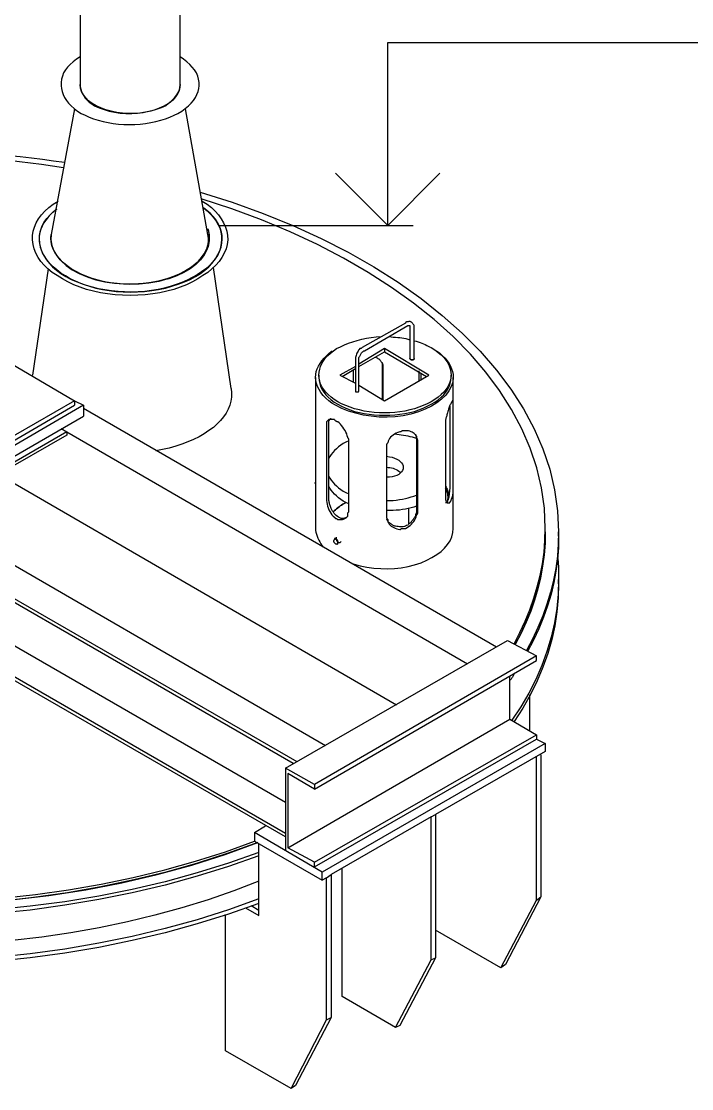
# Model space of a CAD drawing. Header units: metres. Extents: x 20 to 415, y 5 to 292.
# Drawn here: x 199.15 to 209.27, y 120.41 to 136.54 of the extents above; entities that cross this region are included whole.
import ezdxf

# ---------------------------------------------------------------- set-up
doc = ezdxf.new("R2010")
doc.units = ezdxf.units.M
for name, color, linetype in [('ВОЗДУХОВОДЫ', 7, 'Continuous'), ('ОБОЗНАЧЕНИЯ', 7, 'Continuous'), ('ОБОРУДОВАНИЕ', 8, 'Continuous')]:
    doc.layers.add(name, color=color, linetype=linetype)

msp = doc.modelspace()

# ---------------------------------------------------------------- linework, layer by layer
at = {"layer": 'ВОЗДУХОВОДЫ'}
for points in [[(200.034, 139.201), (200.034, 135.581)], [(201.543, 135.581), (201.543, 139.201)], [(200.034, 136), (199.977, 135.963), (199.926, 135.925), (199.881, 135.886), (199.842, 135.844), (199.81, 135.801), (199.784, 135.756), (199.765, 135.71), (199.753, 135.662), (199.748, 135.614), (199.749, 135.564), (199.752, 135.519), (199.761, 135.474), (199.776, 135.429), (199.797, 135.385), (199.825, 135.342), (199.858, 135.3), (199.897, 135.259), (199.942, 135.219), (199.994, 135.181), (200.051, 135.145)], [(200.051, 135.145), (200.109, 135.116), (200.171, 135.089), (200.237, 135.064), (200.307, 135.042), (200.38, 135.023), (200.455, 135.007), (200.533, 134.994), (200.611, 134.985), (200.691, 134.979), (200.772, 134.977), (200.857, 134.979), (200.94, 134.985), (201.022, 134.994), (201.101, 135.007), (201.178, 135.023), (201.252, 135.042), (201.322, 135.064), (201.389, 135.089), (201.451, 135.116), (201.509, 135.145), (201.567, 135.181), (201.62, 135.219), (201.667, 135.259), (201.708, 135.3), (201.744, 135.342), (201.773, 135.385), (201.797, 135.429), (201.814, 135.474), (201.824, 135.519), (201.828, 135.564), (201.829, 135.614), (201.822, 135.662), (201.808, 135.71), (201.788, 135.756), (201.761, 135.801), (201.727, 135.844), (201.689, 135.886), (201.645, 135.925), (201.596, 135.963), (201.543, 136)], [(200.034, 135.581), (200.036, 135.545), (200.042, 135.511), (200.053, 135.476), (200.067, 135.442), (200.087, 135.409), (200.11, 135.377), (200.138, 135.346), (200.171, 135.316), (200.209, 135.288), (200.252, 135.262)], [(200.034, 135.581), (200.036, 135.545), (200.042, 135.511), (200.053, 135.476), (200.067, 135.442), (200.087, 135.409), (200.11, 135.377), (200.138, 135.346), (200.171, 135.316), (200.209, 135.288), (200.252, 135.262)], [(201.325, 135.262), (201.256, 135.229), (201.181, 135.202), (201.102, 135.18), (201.019, 135.163), (200.933, 135.151), (200.846, 135.145), (200.758, 135.145), (200.671, 135.15), (200.586, 135.161), (200.503, 135.178), (200.421, 135.201), (200.345, 135.228), (200.276, 135.26), (200.215, 135.296), (200.162, 135.336), (200.117, 135.379), (200.082, 135.425), (200.056, 135.475), (200.039, 135.527), (200.034, 135.581)], [(200.252, 135.262), (200.32, 135.229), (200.394, 135.202), (200.472, 135.18), (200.553, 135.163), (200.638, 135.151), (200.724, 135.145), (200.812, 135.145), (200.9, 135.15), (200.987, 135.161), (201.073, 135.178), (201.156, 135.201), (201.232, 135.228), (201.3, 135.26), (201.362, 135.296), (201.415, 135.336), (201.46, 135.379), (201.495, 135.425), (201.521, 135.475), (201.537, 135.527), (201.543, 135.581)], [(200.252, 135.262), (200.32, 135.229), (200.394, 135.202), (200.472, 135.18), (200.553, 135.163), (200.638, 135.151), (200.724, 135.145), (200.812, 135.145), (200.9, 135.15), (200.987, 135.161), (201.073, 135.178), (201.156, 135.201), (201.232, 135.228), (201.3, 135.26), (201.362, 135.296), (201.415, 135.336), (201.46, 135.379), (201.495, 135.425), (201.521, 135.475), (201.537, 135.527), (201.543, 135.581)], [(201.543, 135.581), (201.54, 135.545), (201.533, 135.511), (201.521, 135.476), (201.505, 135.442), (201.484, 135.409), (201.459, 135.377), (201.431, 135.346), (201.399, 135.316), (201.363, 135.288), (201.325, 135.262)], [(199.95, 135.212), (199.598, 133.318)], [(201.962, 133.318), (201.626, 135.212)], [(201.878, 133.821), (201.95, 133.774), (202.015, 133.723), (202.072, 133.669), (202.122, 133.612), (202.165, 133.552), (202.2, 133.491), (202.228, 133.428), (202.248, 133.364), (202.259, 133.299), (202.263, 133.234), (202.254, 133.165), (202.236, 133.097), (202.209, 133.032), (202.174, 132.97), (202.132, 132.909), (202.081, 132.851), (202.024, 132.796), (201.959, 132.744), (201.888, 132.694), (201.811, 132.647), (201.728, 132.6), (201.639, 132.557), (201.545, 132.519), (201.446, 132.486), (201.344, 132.459), (201.238, 132.436), (201.129, 132.419), (201.017, 132.406), (200.903, 132.398), (200.788, 132.396), (200.673, 132.398), (200.56, 132.406), (200.448, 132.419), (200.339, 132.436), (200.233, 132.459), (200.131, 132.486), (200.032, 132.519), (199.938, 132.557), (199.849, 132.6), (199.766, 132.647), (199.684, 132.694), (199.611, 132.744), (199.546, 132.796), (199.488, 132.851), (199.439, 132.909), (199.398, 132.97), (199.365, 133.032), (199.339, 133.097), (199.322, 133.165), (199.313, 133.234), (199.313, 133.299), (199.323, 133.364), (199.342, 133.428), (199.369, 133.491), (199.406, 133.552), (199.45, 133.612), (199.502, 133.669), (199.561, 133.723), (199.627, 133.774), (199.699, 133.821)], [(201.962, 133.318), (201.968, 133.262), (201.966, 133.206), (201.956, 133.15), (201.939, 133.094), (201.914, 133.039), (201.881, 132.986), (201.841, 132.935), (201.793, 132.886), (201.739, 132.84), (201.677, 132.798), (201.604, 132.755), (201.526, 132.716), (201.445, 132.681), (201.359, 132.65), (201.27, 132.624), (201.178, 132.603), (201.084, 132.586), (200.987, 132.573), (200.888, 132.566), (200.788, 132.564), (200.688, 132.566), (200.59, 132.573), (200.493, 132.586), (200.398, 132.603), (200.306, 132.624), (200.217, 132.65), (200.132, 132.681), (200.05, 132.716), (199.973, 132.755), (199.9, 132.798), (199.838, 132.84), (199.782, 132.886), (199.732, 132.935), (199.69, 132.986), (199.655, 133.039), (199.627, 133.094), (199.608, 133.15), (199.596, 133.206), (199.593, 133.262), (199.598, 133.318)], [(199.598, 133.318), (199.593, 133.233), (199.605, 133.15), (199.635, 133.069), (199.682, 132.991), (199.745, 132.918), (199.823, 132.848), (199.915, 132.784), (200.021, 132.726), (200.139, 132.675), (200.269, 132.631), (200.407, 132.6), (200.55, 132.58), (200.695, 132.57), (200.841, 132.569), (200.985, 132.578), (201.127, 132.597), (201.264, 132.625), (201.394, 132.662), (201.515, 132.709), (201.626, 132.765)], [(201.626, 132.765), (201.698, 132.811), (201.763, 132.861), (201.819, 132.913), (201.868, 132.967), (201.907, 133.022), (201.938, 133.08), (201.959, 133.138), (201.97, 133.198), (201.971, 133.257), (201.962, 133.318)]]:
    msp.add_lwpolyline(points, dxfattribs=at)
at = {"layer": 'ОБОЗНАЧЕНИЯ'}
for points in [[(204.677, 133.452), (204.677, 136.218), (211.13, 136.218)], [(203.889, 134.24), (204.677, 133.452), (205.465, 134.24)], [(202.129, 133.452), (205.063, 133.452)]]:
    msp.add_lwpolyline(points, dxfattribs=at)
at = {"layer": 'ОБОРУДОВАНИЕ'}
for points in [[(198.106, 134.575), (198.277, 134.564), (198.448, 134.553), (198.619, 134.54), (198.789, 134.526), (198.959, 134.51), (199.129, 134.493), (199.298, 134.474), (199.466, 134.454), (199.633, 134.431), (199.799, 134.407)], [(199.783, 134.324), (199.617, 134.348), (199.451, 134.372), (199.285, 134.394), (199.118, 134.414), (198.951, 134.432), (198.783, 134.449), (198.615, 134.463), (198.447, 134.475), (198.277, 134.485), (198.106, 134.491)], [(188.217, 134.055), (203.303, 125.356)], [(203.252, 125.322), (188.217, 134.005)], [(201.844, 133.955), (202.328, 133.802), (202.795, 133.634), (203.243, 133.452), (203.671, 133.256), (204.08, 133.048), (204.468, 132.826), (204.835, 132.593), (205.18, 132.348), (205.502, 132.092), (205.8, 131.826), (206.073, 131.551), (206.319, 131.268), (206.537, 130.978), (206.726, 130.683), (206.888, 130.382), (207.02, 130.077), (207.124, 129.768), (207.198, 129.456), (207.243, 129.142), (207.258, 128.826)], [(207.057, 128.876), (207.043, 129.182), (207, 129.487), (206.928, 129.788), (206.828, 130.087), (206.701, 130.382), (206.547, 130.673), (206.366, 130.958), (206.158, 131.238), (205.925, 131.51), (205.666, 131.776), (205.378, 132.033), (205.068, 132.28), (204.735, 132.517), (204.382, 132.744), (204.009, 132.96), (203.616, 133.164), (203.204, 133.356), (202.773, 133.535), (202.326, 133.701), (201.861, 133.854)], [(199.682, 133.703), (199.634, 133.663), (199.59, 133.621), (199.55, 133.578), (199.515, 133.534), (199.485, 133.49), (199.46, 133.444), (199.44, 133.397), (199.426, 133.349), (199.417, 133.301), (199.414, 133.251)], [(201.895, 133.72), (201.952, 133.673), (202.003, 133.624), (202.048, 133.573), (202.086, 133.519), (202.117, 133.464), (202.141, 133.409), (202.158, 133.352), (202.167, 133.296), (202.169, 133.24), (202.163, 133.184), (202.153, 133.124), (202.135, 133.065), (202.109, 133.008), (202.075, 132.953), (202.033, 132.899), (201.984, 132.847), (201.929, 132.797), (201.867, 132.75), (201.8, 132.706), (201.727, 132.664), (201.65, 132.625), (201.568, 132.59), (201.484, 132.558), (201.395, 132.529), (201.304, 132.505), (201.209, 132.484), (201.112, 132.468), (201.012, 132.456), (200.91, 132.449), (200.805, 132.446), (200.705, 132.448), (200.605, 132.454), (200.506, 132.464), (200.408, 132.478), (200.313, 132.496), (200.22, 132.519), (200.13, 132.545), (200.043, 132.575), (199.961, 132.609), (199.883, 132.647), (199.81, 132.689), (199.743, 132.733), (199.681, 132.78), (199.625, 132.829), (199.575, 132.88), (199.532, 132.932), (199.496, 132.986), (199.467, 133.04), (199.445, 133.095), (199.431, 133.15), (199.42, 133.211), (199.418, 133.271), (199.425, 133.33), (199.44, 133.388), (199.462, 133.446), (199.492, 133.501), (199.53, 133.555), (199.574, 133.607), (199.625, 133.657), (199.682, 133.703)], [(202.18, 133.251), (202.177, 133.301), (202.168, 133.351), (202.153, 133.401), (202.133, 133.45), (202.106, 133.498), (202.075, 133.545), (202.038, 133.591), (201.995, 133.636), (201.947, 133.679), (201.895, 133.72)], [(201.962, 133.402), (201.982, 133.311), (201.983, 133.222), (201.964, 133.134), (201.928, 133.049), (201.874, 132.968), (201.802, 132.891), (201.715, 132.82), (201.611, 132.755), (201.492, 132.697), (201.358, 132.647), (201.219, 132.608), (201.073, 132.581), (200.924, 132.565), (200.773, 132.561), (200.623, 132.568), (200.475, 132.586), (200.331, 132.615), (200.195, 132.654), (200.067, 132.704), (199.95, 132.765)], [(201.962, 133.402), (201.966, 133.387), (201.97, 133.371), (201.973, 133.356), (201.975, 133.341), (201.976, 133.326), (201.977, 133.311), (201.978, 133.296), (201.978, 133.281), (201.978, 133.266), (201.978, 133.251)], [(199.414, 133.251), (199.418, 133.186), (199.432, 133.122), (199.453, 133.06), (199.483, 132.999), (199.521, 132.941), (199.566, 132.884), (199.618, 132.829), (199.678, 132.777), (199.744, 132.728), (199.816, 132.681), (199.899, 132.638), (199.986, 132.599), (200.078, 132.564), (200.173, 132.533), (200.271, 132.507), (200.371, 132.485), (200.474, 132.468), (200.578, 132.456), (200.683, 132.449), (200.788, 132.446), (200.899, 132.449), (201.007, 132.456), (201.114, 132.468), (201.218, 132.485), (201.321, 132.507), (201.42, 132.533), (201.515, 132.564), (201.607, 132.599), (201.694, 132.638), (201.777, 132.681), (201.85, 132.728), (201.916, 132.777), (201.975, 132.829), (202.028, 132.884), (202.073, 132.941), (202.11, 132.999), (202.14, 133.06), (202.162, 133.122), (202.175, 133.186), (202.18, 133.251)], [(201.978, 133.251), (201.97, 133.166), (201.945, 133.085), (201.905, 133.007), (201.849, 132.932), (201.78, 132.863), (201.696, 132.799), (201.6, 132.742), (201.491, 132.691), (201.372, 132.648), (201.241, 132.614), (201.108, 132.588), (200.972, 132.572), (200.833, 132.564), (200.695, 132.566), (200.558, 132.576), (200.424, 132.596), (200.295, 132.624), (200.171, 132.662), (200.056, 132.709), (199.95, 132.765)], [(203.135, 124.736), (188.619, 133.117)], [(199.548, 132.798), (199.313, 131.189)], [(202.314, 130.988), (202.046, 132.815)], [(203.135, 124.266), (189.876, 131.927)], [(204.945, 131.977), (204.292, 131.608)], [(204.325, 131.558), (204.979, 131.943)], [(205.079, 131.91), (205.079, 131.914), (205.079, 131.918), (205.079, 131.921), (205.079, 131.924), (205.079, 131.927), (205.079, 131.929), (205.079, 131.932), (205.079, 131.935), (205.079, 131.939), (205.079, 131.943), (205.074, 131.949), (205.069, 131.955), (205.064, 131.962), (205.059, 131.968), (205.054, 131.975), (205.049, 131.981), (205.044, 131.986), (205.039, 131.99), (205.034, 131.993), (205.029, 131.994), (205.024, 131.998), (205.017, 132), (205.011, 132.001), (205.003, 132.001), (204.996, 132), (204.988, 131.998), (204.981, 131.997), (204.974, 131.995), (204.968, 131.994), (204.962, 131.994), (204.962, 131.994), (204.96, 131.993), (204.958, 131.993), (204.956, 131.993), (204.954, 131.992), (204.951, 131.99), (204.949, 131.988), (204.947, 131.985), (204.946, 131.981), (204.945, 131.977)], [(204.979, 131.943), (204.996, 131.943), (205, 131.943), (205.004, 131.943), (205.007, 131.943), (205.009, 131.943), (205.01, 131.943), (205.011, 131.943), (205.012, 131.943), (205.012, 131.943), (205.012, 131.943), (205.012, 131.943), (205.012, 131.943), (205.012, 131.942), (205.012, 131.94), (205.012, 131.937), (205.012, 131.935), (205.012, 131.932), (205.012, 131.93), (205.012, 131.928), (205.012, 131.927), (205.012, 131.927), (205.012, 131.926), (205.012, 131.925), (205.012, 131.923), (205.012, 131.921), (205.012, 131.918), (205.012, 131.916), (205.012, 131.913), (205.012, 131.912), (205.012, 131.91), (205.012, 131.91)], [(204.979, 131.943), (204.979, 131.943), (204.979, 131.943)], [(205.012, 131.91), (205.012, 131.44)], [(205.012, 131.91), (205.012, 131.91), (205.012, 131.91)], [(205.079, 131.44), (205.079, 131.91)], [(203.135, 124.216), (189.96, 131.809)], [(203.638, 131.189), (203.641, 131.234), (203.65, 131.279), (203.664, 131.323), (203.684, 131.367), (203.709, 131.409), (203.739, 131.45), (203.774, 131.489), (203.814, 131.525), (203.858, 131.56), (203.906, 131.591), (203.963, 131.62), (204.023, 131.647), (204.085, 131.672), (204.149, 131.695), (204.216, 131.715), (204.285, 131.733), (204.356, 131.748), (204.428, 131.76), (204.502, 131.769), (204.577, 131.776)], [(204.694, 131.776), (204.729, 131.771), (204.762, 131.767), (204.795, 131.764), (204.828, 131.76), (204.86, 131.757), (204.891, 131.753), (204.921, 131.748), (204.952, 131.742), (204.982, 131.734), (205.012, 131.725)], [(204.292, 131.608), (204.287, 131.604), (204.283, 131.6), (204.28, 131.597), (204.277, 131.595), (204.275, 131.593), (204.272, 131.592), (204.269, 131.592), (204.266, 131.591), (204.263, 131.591), (204.258, 131.591), (204.248, 131.58), (204.238, 131.568), (204.229, 131.553), (204.22, 131.538), (204.212, 131.522), (204.205, 131.506), (204.199, 131.489), (204.195, 131.472), (204.192, 131.456), (204.191, 131.424)], [(204.627, 131.591), (204.241, 131.357)], [(204.627, 131.591), (204.627, 131.541)], [(205.297, 131.189), (204.627, 131.591)], [(205.079, 131.709), (205.109, 131.703), (205.138, 131.695), (205.165, 131.686), (205.192, 131.676), (205.218, 131.665), (205.242, 131.653), (205.266, 131.641), (205.289, 131.63), (205.31, 131.619), (205.331, 131.608)], [(205.331, 131.608), (205.388, 131.572), (205.439, 131.535), (205.485, 131.498), (205.524, 131.458), (205.557, 131.417), (205.584, 131.375), (205.605, 131.331), (205.621, 131.286), (205.63, 131.238), (205.633, 131.189)], [(198.894, 131.424), (199.95, 130.804)], [(203.588, 131.156), (203.591, 131.2), (203.599, 131.244), (203.613, 131.287), (203.633, 131.328), (203.657, 131.369), (203.685, 131.409), (203.718, 131.448), (203.755, 131.485), (203.795, 131.522), (203.839, 131.558)], [(204.191, 131.424), (204.191, 130.954)], [(204.191, 131.424), (204.191, 131.424), (204.191, 131.424)], [(204.241, 131.424), (204.241, 131.428), (204.241, 131.432), (204.241, 131.435), (204.241, 131.438), (204.241, 131.44), (204.241, 131.443), (204.241, 131.446), (204.241, 131.449), (204.241, 131.453), (204.241, 131.457), (204.246, 131.463), (204.251, 131.471), (204.256, 131.48), (204.261, 131.489), (204.266, 131.499), (204.271, 131.509), (204.277, 131.519), (204.282, 131.527), (204.287, 131.535), (204.292, 131.541), (204.296, 131.542), (204.3, 131.543), (204.303, 131.545), (204.306, 131.547), (204.308, 131.549), (204.311, 131.552), (204.314, 131.554), (204.317, 131.556), (204.321, 131.557), (204.325, 131.558)], [(204.241, 131.323), (204.627, 131.541)], [(204.241, 130.954), (204.241, 131.424)], [(204.593, 131.373), (204.588, 131.383), (204.581, 131.393), (204.574, 131.403), (204.565, 131.413), (204.556, 131.422), (204.545, 131.43), (204.533, 131.438), (204.521, 131.445), (204.507, 131.452), (204.493, 131.457)], [(204.627, 131.541), (205.264, 131.172)], [(205.012, 131.44), (205.013, 131.436), (205.014, 131.432), (205.016, 131.43), (205.019, 131.427), (205.023, 131.426), (205.027, 131.425), (205.031, 131.424), (205.036, 131.424), (205.041, 131.424), (205.046, 131.424), (205.051, 131.424), (205.056, 131.424), (205.06, 131.424), (205.065, 131.425), (205.069, 131.426), (205.073, 131.427), (205.075, 131.43), (205.078, 131.432), (205.079, 131.436), (205.079, 131.44)], [(205.079, 131.44), (205.079, 131.436), (205.078, 131.432), (205.075, 131.43), (205.073, 131.427), (205.069, 131.426), (205.065, 131.425), (205.061, 131.424), (205.056, 131.424), (205.051, 131.424), (205.046, 131.424), (205.041, 131.424), (205.036, 131.424), (205.031, 131.424), (205.027, 131.425), (205.023, 131.426), (205.019, 131.427), (205.016, 131.43), (205.014, 131.432), (205.013, 131.436), (205.012, 131.44)], [(205.415, 131.558), (205.462, 131.522), (205.505, 131.485), (205.543, 131.448), (205.576, 131.409), (205.603, 131.369), (205.626, 131.328), (205.643, 131.287), (205.656, 131.244), (205.664, 131.2), (205.666, 131.156)], [(204.191, 131.323), (203.956, 131.189)], [(203.99, 131.172), (204.191, 131.29)], [(204.158, 131.273), (204.158, 131.273), (204.158, 131.268), (204.158, 131.263), (204.158, 131.258), (204.158, 131.253), (204.158, 131.248), (204.158, 131.243), (204.158, 131.238), (204.158, 131.233), (204.158, 131.228), (204.158, 131.223)], [(204.577, 131.39), (204.581, 131.39), (204.585, 131.388), (204.588, 131.387), (204.59, 131.384), (204.591, 131.382), (204.592, 131.379), (204.593, 131.377), (204.593, 131.375), (204.593, 131.374), (204.593, 131.373), (204.593, 131.368), (204.593, 131.363), (204.593, 131.358), (204.593, 131.353), (204.593, 131.348), (204.593, 131.343), (204.593, 131.338), (204.593, 131.333), (204.593, 131.328), (204.593, 131.323)], [(204.61, 131.306), (204.61, 131.307), (204.61, 131.308), (204.61, 131.31), (204.61, 131.313), (204.61, 131.317), (204.61, 131.321), (204.61, 131.325), (204.61, 131.33), (204.61, 131.335), (204.61, 131.34), (204.61, 131.34), (204.61, 131.342), (204.61, 131.344), (204.609, 131.347), (204.608, 131.35), (204.606, 131.354), (204.604, 131.359), (204.602, 131.364), (204.598, 131.368), (204.593, 131.373)], [(204.593, 131.323), (204.593, 130.82)], [(204.61, 130.82), (204.61, 131.306)], [(205.146, 131.256), (205.146, 131.251), (205.146, 131.246), (205.146, 131.241), (205.146, 131.237), (205.146, 131.233), (205.146, 131.23), (205.146, 131.227), (205.146, 131.224), (205.146, 131.223), (205.146, 131.223)], [(203.588, 131.156), (203.588, 130.753)], [(203.889, 130.736), (203.836, 130.769), (203.787, 130.804), (203.743, 130.843), (203.703, 130.884), (203.669, 130.927), (203.641, 130.972), (203.618, 131.018), (203.601, 131.064), (203.591, 131.11), (203.588, 131.156)], [(203.638, 131.189), (203.638, 131.156)], [(205.633, 131.189), (205.63, 131.144), (205.621, 131.101), (205.605, 131.058), (205.584, 131.016), (205.557, 130.975), (205.524, 130.936), (205.485, 130.897), (205.439, 130.859), (205.388, 130.822), (205.331, 130.787), (205.274, 130.758), (205.213, 130.731), (205.148, 130.706), (205.081, 130.684), (205.01, 130.665), (204.937, 130.649), (204.862, 130.636), (204.785, 130.627), (204.707, 130.621), (204.627, 130.619), (204.551, 130.621), (204.475, 130.627), (204.399, 130.636), (204.324, 130.649), (204.25, 130.665), (204.178, 130.684), (204.109, 130.706), (204.043, 130.731), (203.981, 130.758), (203.923, 130.787), (203.87, 130.822), (203.822, 130.859), (203.78, 130.897), (203.743, 130.936), (203.711, 130.975), (203.685, 131.016), (203.665, 131.058), (203.65, 131.101), (203.641, 131.144), (203.638, 131.189)], [(203.638, 131.156), (203.641, 131.11), (203.65, 131.065), (203.665, 131.021), (203.685, 130.978), (203.711, 130.936), (203.743, 130.895), (203.78, 130.856), (203.822, 130.819), (203.87, 130.785), (203.923, 130.753), (203.981, 130.72), (204.043, 130.691), (204.109, 130.665), (204.178, 130.644), (204.25, 130.625), (204.324, 130.611), (204.399, 130.6), (204.475, 130.592), (204.551, 130.587), (204.627, 130.586), (204.707, 130.587), (204.785, 130.592), (204.862, 130.6), (204.937, 130.611), (205.01, 130.625), (205.081, 130.644), (205.148, 130.665), (205.213, 130.691), (205.274, 130.72), (205.331, 130.753), (205.388, 130.785), (205.439, 130.819), (205.485, 130.856), (205.524, 130.895), (205.557, 130.936), (205.584, 130.978), (205.605, 131.021), (205.621, 131.065), (205.63, 131.11), (205.633, 131.156)], [(203.638, 131.156), (203.641, 131.11), (203.65, 131.065), (203.665, 131.021), (203.685, 130.978), (203.711, 130.936), (203.743, 130.895), (203.78, 130.856), (203.822, 130.819), (203.87, 130.785), (203.923, 130.753), (203.981, 130.72), (204.043, 130.691), (204.109, 130.665), (204.178, 130.644), (204.25, 130.625), (204.324, 130.611), (204.399, 130.6), (204.475, 130.592), (204.551, 130.587), (204.627, 130.586), (204.707, 130.587), (204.785, 130.592), (204.862, 130.6), (204.937, 130.611), (205.01, 130.625), (205.081, 130.644), (205.148, 130.665), (205.213, 130.691), (205.274, 130.72), (205.331, 130.753), (205.388, 130.785), (205.439, 130.819), (205.485, 130.856), (205.524, 130.895), (205.557, 130.936), (205.584, 130.978), (205.605, 131.021), (205.621, 131.065), (205.63, 131.11), (205.633, 131.156)], [(205.666, 131.156), (205.659, 131.086), (205.637, 131.018), (205.601, 130.952), (205.553, 130.888), (205.492, 130.829), (205.42, 130.773), (205.337, 130.722), (205.244, 130.676), (205.141, 130.636), (205.029, 130.602), (204.912, 130.577), (204.792, 130.562), (204.67, 130.555), (204.548, 130.558), (204.428, 130.569), (204.31, 130.588), (204.196, 130.615), (204.087, 130.648), (203.984, 130.689), (203.889, 130.736)], [(203.956, 131.189), (204.191, 131.072)], [(204.158, 131.223), (204.158, 131.088)], [(204.627, 130.804), (205.297, 131.189)], [(205.146, 131.223), (205.146, 131.105)], [(205.18, 131.122), (205.18, 131.223)], [(205.633, 131.156), (205.633, 131.189)], [(205.666, 130.804), (205.666, 131.156)], [(202.314, 130.988), (202.32, 130.923), (202.318, 130.859), (202.309, 130.797), (202.292, 130.736), (202.268, 130.676), (202.236, 130.617), (202.199, 130.561), (202.154, 130.506), (202.103, 130.453), (202.046, 130.401), (201.978, 130.352), (201.905, 130.305), (201.828, 130.261), (201.746, 130.219), (201.66, 130.181), (201.57, 130.147), (201.476, 130.116), (201.379, 130.089), (201.278, 130.067), (201.174, 130.049)], [(204.191, 130.938), (204.196, 130.938), (204.199, 130.938), (204.202, 130.938), (204.205, 130.938), (204.208, 130.938), (204.21, 130.938), (204.213, 130.938), (204.216, 130.938), (204.22, 130.938), (204.225, 130.938), (204.229, 130.938), (204.233, 130.939), (204.236, 130.941), (204.238, 130.943), (204.239, 130.946), (204.24, 130.948), (204.241, 130.951), (204.241, 130.953), (204.241, 130.954), (204.241, 130.954)], [(204.191, 130.954), (204.191, 130.938)], [(204.241, 131.038), (204.627, 130.804)], [(199.95, 130.804), (197.268, 129.261)], [(199.95, 130.804), (199.95, 130.736)], [(199.95, 130.804), (200.084, 130.736)], [(205.649, 130.804), (205.649, 130.787), (205.649, 130.786), (205.648, 130.785), (205.646, 130.783), (205.643, 130.781), (205.641, 130.778), (205.638, 130.776), (205.636, 130.774), (205.634, 130.772), (205.633, 130.77), (205.633, 130.77)], [(205.666, 130.804), (205.649, 130.804)], [(205.666, 130.77), (205.666, 130.775), (205.666, 130.78), (205.666, 130.785), (205.666, 130.789), (205.666, 130.793), (205.666, 130.797), (205.666, 130.799), (205.666, 130.802), (205.666, 130.803), (205.666, 130.804)], [(205.666, 130.753), (205.666, 130.804)], [(197.268, 129.178), (199.95, 130.736)], [(200.084, 130.736), (197.268, 129.094)], [(200.084, 130.736), (200.084, 130.569)], [(206.32, 127.082), (200.084, 130.686)], [(203.588, 130.753), (203.588, 129.63)], [(205.633, 130.77), (205.628, 130.759), (205.623, 130.748), (205.617, 130.735), (205.612, 130.722), (205.607, 130.707), (205.602, 130.692), (205.597, 130.675), (205.592, 130.657), (205.587, 130.639), (205.582, 130.619), (205.577, 130.605), (205.572, 130.591), (205.568, 130.578), (205.563, 130.565), (205.559, 130.552), (205.556, 130.54), (205.553, 130.527), (205.551, 130.514), (205.549, 130.5), (205.549, 130.485), (205.549, 130.48), (205.549, 130.475), (205.549, 130.47), (205.549, 130.466), (205.549, 130.462), (205.549, 130.459), (205.549, 130.456), (205.549, 130.453), (205.549, 130.452), (205.549, 130.452)], [(205.616, 130.72), (205.616, 129.63)], [(205.666, 130.72), (205.666, 130.72), (205.666, 130.722), (205.666, 130.724), (205.666, 130.727), (205.666, 130.73), (205.666, 130.734), (205.666, 130.739), (205.666, 130.743), (205.666, 130.748), (205.666, 130.753), (205.666, 130.754), (205.666, 130.755), (205.666, 130.757), (205.666, 130.759), (205.666, 130.762), (205.666, 130.764), (205.666, 130.766), (205.666, 130.768), (205.666, 130.769), (205.666, 130.77)], [(205.666, 129.63), (205.666, 130.753)], [(205.666, 129.63), (205.666, 130.72)], [(197.268, 128.943), (200.084, 130.569)], [(203.789, 130.519), (203.784, 130.514), (203.781, 130.51), (203.777, 130.507), (203.775, 130.504), (203.772, 130.502), (203.769, 130.499), (203.767, 130.497), (203.764, 130.493), (203.76, 130.49), (203.755, 130.485), (203.755, 130.481), (203.755, 130.477), (203.755, 130.474), (203.755, 130.471), (203.755, 130.468), (203.755, 130.466), (203.755, 130.463), (203.755, 130.46), (203.755, 130.456), (203.755, 130.452), (203.755, 130.446), (203.755, 130.442), (203.755, 130.437), (203.755, 130.433), (203.755, 130.429), (203.755, 130.425), (203.755, 130.422), (203.755, 130.42), (203.755, 130.418), (203.755, 130.418)], [(203.789, 130.435), (203.789, 130.439), (203.789, 130.443), (203.789, 130.446), (203.789, 130.449), (203.789, 130.452), (203.789, 130.454), (203.789, 130.457), (203.789, 130.46), (203.789, 130.464), (203.789, 130.468), (203.789, 130.473), (203.789, 130.477), (203.789, 130.48), (203.789, 130.483), (203.789, 130.485), (203.789, 130.488), (203.789, 130.49), (203.789, 130.494), (203.789, 130.497), (203.789, 130.502), (203.793, 130.507), (203.797, 130.512), (203.8, 130.517), (203.803, 130.521), (203.806, 130.525), (203.808, 130.528), (203.811, 130.531), (203.814, 130.533), (203.818, 130.535), (203.822, 130.535)], [(203.889, 130.502), (203.889, 130.502), (203.888, 130.504), (203.886, 130.505), (203.883, 130.508), (203.881, 130.51), (203.878, 130.513), (203.876, 130.515), (203.874, 130.517), (203.873, 130.518), (203.873, 130.519), (203.868, 130.519), (203.863, 130.519), (203.858, 130.519), (203.854, 130.519), (203.85, 130.519), (203.846, 130.519), (203.843, 130.519), (203.841, 130.519), (203.84, 130.519), (203.839, 130.519), (203.834, 130.519), (203.829, 130.519), (203.824, 130.519), (203.819, 130.519), (203.814, 130.519), (203.809, 130.519), (203.804, 130.519), (203.799, 130.519), (203.794, 130.519), (203.789, 130.519)], [(204.09, 130.217), (204.09, 130.222), (204.089, 130.227), (204.087, 130.231), (204.085, 130.236), (204.082, 130.24), (204.08, 130.243), (204.077, 130.246), (204.076, 130.249), (204.074, 130.25), (204.074, 130.25), (204.067, 130.276), (204.058, 130.302), (204.046, 130.328), (204.033, 130.355), (204.017, 130.38), (204, 130.405), (203.982, 130.428), (203.963, 130.449), (203.943, 130.469), (203.923, 130.485), (203.922, 130.485), (203.921, 130.485), (203.919, 130.486), (203.916, 130.486), (203.912, 130.487), (203.908, 130.489), (203.904, 130.491), (203.899, 130.494), (203.894, 130.497), (203.889, 130.502)], [(205.549, 130.452), (205.549, 129.362)], [(199.833, 130.334), (197.687, 129.094)], [(199.749, 130.384), (199.833, 130.334)], [(199.833, 130.334), (205.884, 126.831)], [(199.833, 130.334), (199.833, 130.284)], [(203.755, 130.418), (203.755, 129.328)], [(203.789, 129.345), (203.789, 130.435)], [(204.895, 130.351), (204.891, 130.346), (204.887, 130.343), (204.884, 130.34), (204.881, 130.338), (204.878, 130.336), (204.876, 130.335), (204.873, 130.335), (204.87, 130.334), (204.866, 130.334), (204.862, 130.334), (204.832, 130.324), (204.805, 130.312), (204.781, 130.299), (204.758, 130.285), (204.738, 130.269), (204.72, 130.252), (204.705, 130.233), (204.693, 130.213), (204.684, 130.191), (204.677, 130.167), (204.673, 130.162), (204.669, 130.158), (204.666, 130.155), (204.664, 130.152), (204.663, 130.15), (204.662, 130.147), (204.661, 130.145), (204.661, 130.141), (204.66, 130.138), (204.66, 130.133)], [(205.113, 130.234), (205.082, 130.243), (205.051, 130.252), (205.018, 130.26), (204.985, 130.267), (204.952, 130.273), (204.918, 130.28), (204.883, 130.285), (204.848, 130.29), (204.813, 130.296), (204.778, 130.301)], [(205.113, 130.267), (205.102, 130.282), (205.091, 130.295), (205.078, 130.307), (205.064, 130.318), (205.048, 130.328), (205.031, 130.336), (205.012, 130.342), (204.992, 130.347), (204.969, 130.35), (204.945, 130.351), (204.94, 130.351), (204.935, 130.351), (204.93, 130.351), (204.925, 130.351), (204.92, 130.351), (204.915, 130.351), (204.91, 130.351), (204.905, 130.351), (204.9, 130.351), (204.895, 130.351)], [(205.096, 130.301), (205.096, 130.296), (205.096, 130.292), (205.097, 130.289), (205.097, 130.286), (205.098, 130.284), (205.1, 130.281), (205.102, 130.279), (205.105, 130.276), (205.108, 130.272), (205.113, 130.267), (205.113, 130.263), (205.113, 130.259), (205.113, 130.256), (205.113, 130.253), (205.113, 130.25), (205.113, 130.248), (205.113, 130.245), (205.113, 130.242), (205.113, 130.238), (205.113, 130.234)], [(199.833, 130.284), (197.721, 129.077)], [(204.09, 130.2), (204.047, 130.179), (204.006, 130.156), (203.968, 130.132), (203.934, 130.106), (203.902, 130.079), (203.873, 130.05), (203.848, 130.022), (203.825, 129.992), (203.805, 129.962), (203.789, 129.932)], [(204.09, 129.127), (204.09, 130.217)], [(204.66, 130.133), (204.66, 129.044)], [(205.13, 130.2), (205.13, 130.205), (205.13, 130.21), (205.129, 130.215), (205.129, 130.219), (205.128, 130.223), (205.126, 130.227), (205.124, 130.23), (205.121, 130.232), (205.117, 130.233), (205.113, 130.234), (205.113, 130.238), (205.113, 130.242), (205.113, 130.245), (205.113, 130.248), (205.113, 130.25), (205.113, 130.253), (205.113, 130.256), (205.113, 130.259), (205.113, 130.263), (205.113, 130.267)], [(205.113, 130.234), (205.113, 129.144)], [(205.13, 129.111), (205.13, 130.2)], [(204.66, 129.965), (204.704, 129.959), (204.745, 129.95), (204.781, 129.938), (204.814, 129.923), (204.843, 129.907), (204.867, 129.888), (204.886, 129.868), (204.9, 129.846), (204.909, 129.822), (204.912, 129.798)], [(198.794, 129.697), (204.811, 126.211)], [(203.789, 129.664), (203.805, 129.634), (203.825, 129.604), (203.848, 129.574), (203.873, 129.545), (203.902, 129.517), (203.934, 129.49), (203.968, 129.464), (204.006, 129.44), (204.047, 129.417), (204.09, 129.396)], [(204.912, 129.798), (204.909, 129.773), (204.9, 129.75), (204.886, 129.728), (204.867, 129.708), (204.843, 129.691), (204.814, 129.676), (204.781, 129.664), (204.745, 129.655), (204.704, 129.649), (204.66, 129.647)], [(204.66, 129.798), (204.686, 129.797), (204.71, 129.794), (204.735, 129.789), (204.759, 129.783), (204.782, 129.775), (204.804, 129.765), (204.825, 129.754), (204.844, 129.742), (204.862, 129.729), (204.878, 129.714)], [(203.571, 129.563), (203.588, 129.563)], [(203.588, 129.63), (203.588, 128.876)], [(204.09, 129.245), (204.047, 129.266), (204.006, 129.289), (203.968, 129.313), (203.934, 129.339), (203.902, 129.366), (203.873, 129.394), (203.848, 129.423), (203.825, 129.453), (203.805, 129.483), (203.789, 129.513)], [(205.549, 129.513), (205.558, 129.498), (205.567, 129.483), (205.574, 129.468), (205.581, 129.452), (205.586, 129.437), (205.591, 129.422), (205.595, 129.407), (205.597, 129.392), (205.599, 129.377), (205.599, 129.362)], [(205.616, 129.63), (205.616, 129.626), (205.616, 129.622), (205.616, 129.619), (205.616, 129.616), (205.616, 129.613), (205.616, 129.611), (205.616, 129.608), (205.616, 129.605), (205.616, 129.601), (205.616, 129.597), (205.616, 129.576), (205.616, 129.553), (205.615, 129.529), (205.615, 129.504), (205.614, 129.479), (205.612, 129.454), (205.61, 129.43), (205.607, 129.406), (205.604, 129.383), (205.599, 129.362), (205.599, 129.361), (205.599, 129.36), (205.599, 129.358), (205.599, 129.356), (205.599, 129.354), (205.599, 129.351), (205.599, 129.349), (205.599, 129.347), (205.599, 129.346), (205.599, 129.345)], [(205.633, 129.295), (205.638, 129.305), (205.642, 129.317), (205.647, 129.33), (205.652, 129.343), (205.656, 129.358), (205.659, 129.373), (205.662, 129.39), (205.664, 129.408), (205.666, 129.426), (205.666, 129.446), (205.666, 129.461), (205.666, 129.476), (205.666, 129.491), (205.666, 129.505), (205.666, 129.519), (205.666, 129.533), (205.666, 129.546), (205.666, 129.558), (205.666, 129.569), (205.666, 129.58), (205.666, 129.585), (205.666, 129.59), (205.666, 129.595), (205.666, 129.6), (205.666, 129.605), (205.666, 129.61), (205.666, 129.615), (205.666, 129.62), (205.666, 129.625), (205.666, 129.63)], [(205.666, 128.876), (205.666, 129.63)], [(203.755, 129.328), (203.755, 129.323), (203.755, 129.319), (203.755, 129.314), (203.755, 129.31), (203.755, 129.305), (203.755, 129.302), (203.755, 129.299), (203.755, 129.297), (203.755, 129.295), (203.755, 129.295), (203.757, 129.269), (203.761, 129.241), (203.768, 129.213), (203.777, 129.185), (203.789, 129.157), (203.802, 129.13), (203.818, 129.104), (203.835, 129.081), (203.853, 129.061), (203.873, 129.044), (203.873, 129.043), (203.874, 129.042), (203.876, 129.04), (203.878, 129.038), (203.881, 129.035), (203.883, 129.033), (203.886, 129.03), (203.888, 129.029), (203.889, 129.027), (203.889, 129.027)], [(204.057, 129.044), (204.052, 129.039), (204.047, 129.035), (204.042, 129.033), (204.037, 129.03), (204.032, 129.029), (204.027, 129.028), (204.022, 129.027), (204.017, 129.027), (204.012, 129.027), (204.007, 129.027), (204.002, 129.027), (203.997, 129.027), (203.992, 129.027), (203.988, 129.027), (203.984, 129.027), (203.98, 129.027), (203.977, 129.027), (203.975, 129.027), (203.974, 129.027), (203.973, 129.027), (203.954, 129.033), (203.935, 129.043), (203.917, 129.054), (203.901, 129.068), (203.885, 129.083), (203.871, 129.1), (203.857, 129.119), (203.844, 129.138), (203.833, 129.157), (203.822, 129.178), (203.817, 129.192), (203.812, 129.206), (203.808, 129.219), (203.803, 129.232), (203.799, 129.245), (203.796, 129.257), (203.793, 129.27), (203.791, 129.283), (203.789, 129.297), (203.789, 129.312), (203.789, 129.316), (203.789, 129.32), (203.789, 129.323), (203.789, 129.326), (203.789, 129.328), (203.789, 129.331), (203.789, 129.334), (203.789, 129.337), (203.789, 129.341), (203.789, 129.345)], [(204.66, 129.295), (204.71, 129.296), (204.759, 129.299), (204.807, 129.303), (204.853, 129.31), (204.899, 129.318), (204.944, 129.328), (204.988, 129.339), (205.03, 129.351), (205.072, 129.364), (205.113, 129.379)], [(205.582, 129.295), (205.586, 129.315), (205.588, 129.335), (205.589, 129.355), (205.587, 129.374), (205.584, 129.393), (205.58, 129.412), (205.574, 129.43), (205.567, 129.447), (205.558, 129.464), (205.549, 129.479)], [(205.549, 129.362), (205.549, 129.357), (205.549, 129.352), (205.549, 129.347), (205.549, 129.343), (205.549, 129.339), (205.549, 129.335), (205.549, 129.333), (205.549, 129.33), (205.549, 129.329), (205.549, 129.328), (205.549, 129.318), (205.551, 129.309), (205.553, 129.299), (205.556, 129.29), (205.559, 129.282), (205.563, 129.275), (205.568, 129.27), (205.572, 129.265), (205.577, 129.262), (205.599, 129.261)], [(205.599, 129.345), (205.595, 129.331), (205.591, 129.319), (205.588, 129.308), (205.585, 129.299), (205.582, 129.291), (205.58, 129.284), (205.577, 129.277), (205.574, 129.272), (205.57, 129.266), (205.566, 129.261), (205.561, 129.261), (205.557, 129.261), (205.554, 129.261), (205.552, 129.261), (205.551, 129.261), (205.55, 129.261), (205.549, 129.261), (205.549, 129.261), (205.549, 129.261), (205.549, 129.261)], [(204.04, 129.261), (204.02, 129.251), (204, 129.239), (203.98, 129.227), (203.961, 129.214), (203.942, 129.201), (203.923, 129.187), (203.905, 129.172), (203.888, 129.157), (203.871, 129.142), (203.856, 129.127)], [(203.856, 129.127), (203.871, 129.142), (203.888, 129.157), (203.905, 129.172), (203.923, 129.187), (203.942, 129.201), (203.961, 129.214), (203.98, 129.227), (204, 129.239), (204.02, 129.251), (204.04, 129.261)], [(205.113, 129.211), (205.072, 129.197), (205.03, 129.185), (204.988, 129.174), (204.944, 129.166), (204.899, 129.159), (204.853, 129.153), (204.807, 129.149), (204.759, 129.146), (204.71, 129.145), (204.66, 129.144)], [(204.996, 128.943), (204.996, 129.178)], [(205.599, 129.261), (205.616, 129.261)], [(205.616, 129.261), (205.616, 129.278), (205.62, 129.279), (205.624, 129.28), (205.627, 129.282), (205.629, 129.284), (205.631, 129.287), (205.632, 129.289), (205.632, 129.291), (205.632, 129.293), (205.633, 129.294), (205.633, 129.295)], [(203.738, 125.591), (197.687, 129.094)], [(203.889, 129.027), (203.894, 129.026), (203.899, 129.025), (203.904, 129.023), (203.908, 129.021), (203.912, 129.018), (203.916, 129.016), (203.919, 129.014), (203.921, 129.012), (203.922, 129.01), (203.923, 129.01), (203.928, 129.01), (203.933, 129.01), (203.937, 129.01), (203.942, 129.01), (203.946, 129.01), (203.95, 129.01), (203.952, 129.01), (203.955, 129.01), (203.956, 129.01), (203.956, 129.01), (203.966, 129.01), (203.975, 129.01), (203.983, 129.01), (203.99, 129.011), (203.996, 129.012), (204.002, 129.014), (204.008, 129.016), (204.013, 129.019), (204.018, 129.022), (204.023, 129.027)], [(204.023, 129.027), (204.028, 129.027), (204.033, 129.029), (204.039, 129.031), (204.044, 129.034), (204.049, 129.037), (204.054, 129.041), (204.059, 129.046), (204.064, 129.05), (204.069, 129.055), (204.074, 129.06), (204.074, 129.065), (204.074, 129.07), (204.074, 129.075), (204.074, 129.079), (204.074, 129.083), (204.074, 129.087), (204.074, 129.09), (204.074, 129.092), (204.074, 129.093), (204.074, 129.094), (204.074, 129.099), (204.076, 129.104), (204.077, 129.109), (204.08, 129.113), (204.082, 129.117), (204.085, 129.12), (204.087, 129.123), (204.089, 129.125), (204.09, 129.127), (204.09, 129.127)], [(205.113, 129.144), (205.113, 129.14), (205.113, 129.136), (205.113, 129.133), (205.113, 129.13), (205.113, 129.127), (205.113, 129.125), (205.113, 129.122), (205.113, 129.119), (205.113, 129.115), (205.113, 129.111), (205.108, 129.106), (205.105, 129.1), (205.102, 129.095), (205.1, 129.09), (205.098, 129.085), (205.097, 129.08), (205.097, 129.075), (205.096, 129.07), (205.096, 129.065), (205.096, 129.06), (205.091, 129.055), (205.086, 129.049), (205.081, 129.042), (205.076, 129.034), (205.071, 129.027), (205.066, 129.019), (205.061, 129.012), (205.056, 129.005), (205.051, 128.999), (205.046, 128.993), (205.04, 128.984), (205.034, 128.975), (205.027, 128.967), (205.02, 128.96), (205.012, 128.953), (205.005, 128.947), (204.998, 128.942), (204.991, 128.936), (204.984, 128.931), (204.979, 128.926), (204.963, 128.917), (204.947, 128.91), (204.93, 128.905), (204.912, 128.901), (204.893, 128.899), (204.874, 128.899), (204.854, 128.899), (204.835, 128.902), (204.815, 128.905), (204.794, 128.909), (204.789, 128.91), (204.783, 128.911), (204.776, 128.914), (204.769, 128.916), (204.761, 128.92), (204.753, 128.924), (204.746, 128.928), (204.739, 128.933), (204.733, 128.938), (204.727, 128.943), (204.718, 128.948), (204.709, 128.953), (204.702, 128.958), (204.695, 128.963), (204.69, 128.968), (204.685, 128.973), (204.682, 128.978), (204.679, 128.983), (204.678, 128.988), (204.677, 128.993), (204.673, 128.998), (204.669, 129.001), (204.666, 129.004), (204.664, 129.006), (204.663, 129.008), (204.662, 129.009), (204.661, 129.01), (204.661, 129.01), (204.66, 129.01), (204.66, 129.01)], [(204.66, 129.044), (204.66, 129.039), (204.661, 129.035), (204.661, 129.032), (204.662, 129.029), (204.663, 129.027), (204.664, 129.024), (204.666, 129.022), (204.669, 129.018), (204.673, 129.015), (204.677, 129.01), (204.677, 129.005), (204.677, 129.002), (204.677, 128.999), (204.677, 128.996), (204.677, 128.993), (204.677, 128.991), (204.677, 128.988), (204.677, 128.985), (204.677, 128.981), (204.677, 128.976)], [(204.895, 128.876), (204.9, 128.876), (204.905, 128.876), (204.91, 128.876), (204.915, 128.876), (204.92, 128.876), (204.925, 128.876), (204.93, 128.876), (204.935, 128.876), (204.94, 128.876), (204.945, 128.876), (204.97, 128.887), (204.993, 128.902), (205.015, 128.918), (205.036, 128.937), (205.054, 128.958), (205.071, 128.98), (205.085, 129.003), (205.097, 129.027), (205.106, 129.052), (205.113, 129.077), (205.117, 129.082), (205.121, 129.085), (205.124, 129.089), (205.126, 129.091), (205.128, 129.094), (205.129, 129.096), (205.129, 129.099), (205.13, 129.102), (205.13, 129.106), (205.13, 129.111)], [(203.588, 128.876), (203.589, 128.846), (203.593, 128.816), (203.6, 128.786), (203.61, 128.756), (203.621, 128.727), (203.635, 128.699), (203.65, 128.67), (203.667, 128.643), (203.685, 128.617), (203.705, 128.591)], [(203.588, 128.876), (203.589, 128.846), (203.593, 128.816), (203.6, 128.786), (203.61, 128.756), (203.621, 128.727), (203.635, 128.699), (203.65, 128.67), (203.667, 128.643), (203.685, 128.617), (203.705, 128.591)], [(204.158, 128.34), (204.259, 128.312), (204.362, 128.291), (204.466, 128.277), (204.571, 128.268), (204.675, 128.266), (204.779, 128.271), (204.882, 128.282), (204.984, 128.3), (205.083, 128.325), (205.18, 128.356), (205.267, 128.393), (205.346, 128.435), (205.418, 128.479), (205.482, 128.527), (205.536, 128.578), (205.582, 128.633), (205.618, 128.69), (205.644, 128.75), (205.661, 128.812), (205.666, 128.876)], [(204.158, 128.34), (204.259, 128.312), (204.362, 128.291), (204.466, 128.277), (204.571, 128.268), (204.675, 128.266), (204.779, 128.271), (204.882, 128.282), (204.984, 128.3), (205.083, 128.325), (205.18, 128.356), (205.267, 128.393), (205.346, 128.435), (205.418, 128.479), (205.482, 128.527), (205.536, 128.578), (205.582, 128.633), (205.618, 128.69), (205.644, 128.75), (205.661, 128.812), (205.666, 128.876)], [(204.677, 128.976), (204.688, 128.957), (204.701, 128.94), (204.716, 128.925), (204.732, 128.911), (204.751, 128.899), (204.77, 128.888), (204.791, 128.879), (204.813, 128.871), (204.837, 128.865), (204.862, 128.859), (204.866, 128.86), (204.87, 128.861), (204.873, 128.863), (204.876, 128.865), (204.878, 128.868), (204.881, 128.87), (204.884, 128.872), (204.887, 128.874), (204.891, 128.875), (204.895, 128.876)], [(206.588, 127.133), (206.674, 127.304), (206.753, 127.475), (206.822, 127.647), (206.884, 127.819), (206.936, 127.992), (206.979, 128.166), (207.013, 128.341), (207.038, 128.518), (207.052, 128.696), (207.057, 128.876)], [(207.057, 128.826), (207.057, 128.876)], [(203.889, 128.708), (203.889, 128.713), (203.889, 128.716), (203.889, 128.719), (203.889, 128.722), (203.889, 128.723), (203.889, 128.724), (203.889, 128.725), (203.889, 128.725), (203.889, 128.725), (203.889, 128.725), (203.885, 128.725), (203.881, 128.725), (203.878, 128.725), (203.876, 128.724), (203.875, 128.723), (203.874, 128.722), (203.873, 128.719), (203.873, 128.716), (203.873, 128.713), (203.873, 128.708), (203.868, 128.703), (203.865, 128.698), (203.862, 128.693), (203.861, 128.688), (203.86, 128.683), (203.861, 128.678), (203.862, 128.673), (203.865, 128.668), (203.868, 128.663), (203.889, 128.641)], [(203.923, 128.658), (203.923, 128.658), (203.923, 128.66), (203.923, 128.662), (203.923, 128.664), (203.923, 128.666), (203.923, 128.669), (203.923, 128.671), (203.923, 128.673), (203.923, 128.674), (203.923, 128.675), (203.923, 128.675), (203.923, 128.677), (203.923, 128.678), (203.923, 128.681), (203.923, 128.683), (203.923, 128.686), (203.923, 128.688), (203.923, 128.69), (203.923, 128.691), (203.923, 128.692), (203.922, 128.692), (203.921, 128.693), (203.919, 128.695), (203.917, 128.697), (203.914, 128.7), (203.912, 128.702), (203.91, 128.705), (203.908, 128.707), (203.907, 128.708), (203.889, 128.708)], [(203.923, 128.658), (203.923, 128.675), (203.918, 128.676), (203.915, 128.678), (203.912, 128.682), (203.91, 128.688), (203.908, 128.694), (203.907, 128.7), (203.907, 128.707), (203.906, 128.713), (203.906, 128.72), (203.906, 128.725), (203.906, 128.73), (203.906, 128.733), (203.906, 128.736), (203.906, 128.738), (203.906, 128.74), (203.906, 128.741), (203.906, 128.741), (203.906, 128.742), (203.906, 128.742), (203.906, 128.742)], [(203.906, 128.708), (203.907, 128.703), (203.908, 128.698), (203.91, 128.694), (203.912, 128.689), (203.914, 128.685), (203.917, 128.682), (203.919, 128.679), (203.921, 128.677), (203.922, 128.675), (203.923, 128.675), (203.923, 128.67), (203.923, 128.667), (203.923, 128.664), (203.923, 128.662), (203.923, 128.66), (203.923, 128.659), (203.923, 128.658), (203.923, 128.658), (203.923, 128.658), (203.923, 128.658)], [(207.057, 128.826), (207.053, 128.65), (207.039, 128.476), (207.017, 128.303), (206.985, 128.131), (206.944, 127.96), (206.894, 127.791), (206.836, 127.624), (206.768, 127.458), (206.691, 127.295), (206.605, 127.133)], [(206.605, 127.133), (206.691, 127.295), (206.768, 127.458), (206.836, 127.624), (206.894, 127.791), (206.944, 127.96), (206.985, 128.131), (207.017, 128.303), (207.039, 128.476), (207.053, 128.65), (207.057, 128.826)], [(207.258, 128.826), (207.253, 128.64), (207.239, 128.456), (207.214, 128.272), (207.179, 128.091), (207.135, 127.91), (207.081, 127.731), (207.018, 127.554), (206.945, 127.378), (206.863, 127.204), (206.772, 127.032)], [(207.258, 128.759), (207.254, 128.583), (207.24, 128.407), (207.217, 128.231), (207.185, 128.056), (207.143, 127.881), (207.092, 127.706), (207.031, 127.532), (206.96, 127.359), (206.88, 127.187), (206.789, 127.015)], [(207.258, 128.759), (207.258, 128.826)], [(203.889, 128.641), (203.894, 128.641), (203.898, 128.641), (203.9, 128.641), (203.903, 128.641), (203.904, 128.641), (203.905, 128.641), (203.906, 128.641), (203.906, 128.641), (203.906, 128.641), (203.906, 128.641), (203.911, 128.637), (203.914, 128.635), (203.917, 128.634), (203.919, 128.635), (203.921, 128.637), (203.922, 128.64), (203.922, 128.644), (203.923, 128.648), (203.923, 128.653), (203.923, 128.658)], [(203.973, 128.675), (203.956, 128.658), (203.956, 128.658), (203.955, 128.658), (203.953, 128.658), (203.951, 128.658), (203.948, 128.658), (203.945, 128.658), (203.943, 128.658), (203.941, 128.658), (203.94, 128.658), (203.94, 128.658), (203.939, 128.658), (203.938, 128.658), (203.936, 128.658), (203.934, 128.658), (203.931, 128.658), (203.929, 128.658), (203.927, 128.658), (203.925, 128.658), (203.923, 128.658), (203.923, 128.658)], [(207.242, 128.44), (207.246, 128.405), (207.25, 128.372), (207.253, 128.338), (207.255, 128.305), (207.256, 128.272), (207.257, 128.24), (207.258, 128.207), (207.258, 128.174), (207.258, 128.14), (207.258, 128.105)], [(207.258, 128.105), (207.251, 127.884), (207.23, 127.665), (207.195, 127.447), (207.146, 127.23), (207.082, 127.015), (207.005, 126.803), (206.914, 126.592), (206.808, 126.384), (206.688, 126.179), (206.554, 125.976)], [(207.258, 128.038), (207.252, 127.827), (207.232, 127.616), (207.199, 127.405), (207.153, 127.195), (207.093, 126.986), (207.019, 126.778), (206.932, 126.571), (206.832, 126.365), (206.717, 126.161), (206.588, 125.959)], [(207.258, 128.038), (207.258, 128.105)], [(203.135, 125.255), (206.487, 127.183)], [(206.487, 127.183), (206.923, 126.948)], [(206.923, 126.948), (203.571, 125.004)], [(206.923, 126.881), (206.923, 126.948)], [(203.571, 124.937), (206.923, 126.881)], [(206.588, 126.68), (206.583, 126.67), (206.578, 126.66), (206.572, 126.65), (206.567, 126.64), (206.561, 126.63), (206.554, 126.62), (206.547, 126.61), (206.539, 126.6), (206.531, 126.59), (206.521, 126.58)], [(206.521, 125.993), (206.521, 126.647)], [(206.823, 125.825), (206.823, 126.362)], [(203.169, 124.048), (206.521, 125.993)], [(206.521, 125.993), (206.923, 125.758)], [(203.571, 123.831), (206.923, 125.758)], [(203.571, 123.764), (206.923, 125.691)], [(207.057, 125.624), (203.688, 123.68)], [(206.923, 125.758), (206.923, 125.691)], [(206.923, 125.691), (207.057, 125.624)], [(207.057, 125.624), (207.057, 125.507)], [(207.057, 125.507), (205.398, 124.551)], [(206.99, 125.456), (206.99, 123.311), (206.454, 122.288), (206.387, 122.238), (205.398, 122.808)], [(206.387, 122.238), (206.923, 123.261), (206.923, 125.423)], [(203.135, 125.255), (203.135, 124.015)], [(203.571, 125.004), (203.135, 125.255)], [(203.571, 124.937), (203.169, 125.172)], [(203.169, 125.172), (203.169, 124.048)], [(203.571, 125.004), (203.571, 124.937)], [(205.331, 124.518), (203.822, 123.646)], [(205.398, 124.551), (205.398, 122.389), (204.862, 121.367), (204.794, 121.333), (203.99, 121.802)], [(204.794, 121.333), (205.331, 122.356), (205.331, 124.518)], [(205.331, 124.518), (205.398, 124.551)], [(202.666, 124.283), (202.833, 124.384)], [(202.666, 124.283), (202.666, 124.149)], [(203.688, 123.68), (202.666, 124.283)], [(192.843, 123.831), (193.311, 123.702), (193.787, 123.589), (194.272, 123.491), (194.765, 123.408), (195.263, 123.34), (195.768, 123.287), (196.276, 123.25), (196.789, 123.227), (197.304, 123.22), (197.822, 123.227), (198.338, 123.25), (198.85, 123.289), (199.357, 123.344), (199.857, 123.414), (200.351, 123.5), (200.835, 123.6), (201.31, 123.716), (201.774, 123.846), (202.226, 123.99), (202.666, 124.149)], [(197.268, 123.177), (197.85, 123.186), (198.427, 123.215), (198.998, 123.263), (199.563, 123.33), (200.118, 123.416), (200.663, 123.521), (201.197, 123.645), (201.718, 123.788), (202.225, 123.951), (202.716, 124.132)], [(202.716, 124.132), (202.267, 123.968), (201.804, 123.819), (201.33, 123.684), (200.844, 123.564), (200.348, 123.46), (199.844, 123.371), (199.331, 123.298), (198.811, 123.241)], [(202.666, 124.149), (203.688, 123.562)], [(202.733, 123.026), (202.733, 124.116)], [(203.571, 123.831), (203.169, 124.048)], [(202.733, 123.981), (202.273, 123.818), (201.801, 123.67), (201.316, 123.537), (200.821, 123.42), (200.315, 123.319), (199.8, 123.234), (199.277, 123.166), (198.747, 123.114)], [(202.733, 123.931), (202.273, 123.768), (201.801, 123.62), (201.316, 123.487), (200.821, 123.369), (200.315, 123.267), (199.8, 123.181), (199.277, 123.11), (198.747, 123.055)], [(203.571, 123.764), (203.571, 123.831)], [(203.688, 123.562), (203.688, 123.68)], [(203.99, 121.802), (203.99, 123.73)], [(202.733, 123.546), (202.355, 123.4), (201.967, 123.266), (201.569, 123.143), (201.162, 123.032), (200.746, 122.932), (200.323, 122.843), (199.891, 122.766), (199.453, 122.701), (199.009, 122.648)], [(203.822, 123.646), (203.822, 121.484), (203.286, 120.461), (203.219, 120.411), (202.23, 120.981)], [(203.219, 120.411), (203.755, 121.45), (203.755, 123.596)], [(203.755, 123.596), (203.688, 123.562)], [(203.755, 123.596), (203.822, 123.646)], [(202.733, 123.277), (202.273, 123.114), (201.801, 122.964), (201.316, 122.83), (200.821, 122.711), (200.315, 122.607), (199.8, 122.52), (199.277, 122.449), (198.747, 122.395)], [(202.733, 123.21), (202.273, 123.047), (201.801, 122.899), (201.316, 122.766), (200.821, 122.648), (200.315, 122.546), (199.8, 122.46), (199.277, 122.389), (198.747, 122.334)], [(206.923, 123.261), (206.99, 123.311)], [(202.23, 120.981), (202.23, 123.043)], [(202.532, 123.143), (202.733, 123.026)], [(202.615, 123.177), (202.733, 123.11)], [(205.331, 122.356), (205.398, 122.389)], [(203.755, 121.45), (203.822, 121.484)]]:
    msp.add_lwpolyline(points, dxfattribs=at)

doc.saveas('drawing.dxf')
